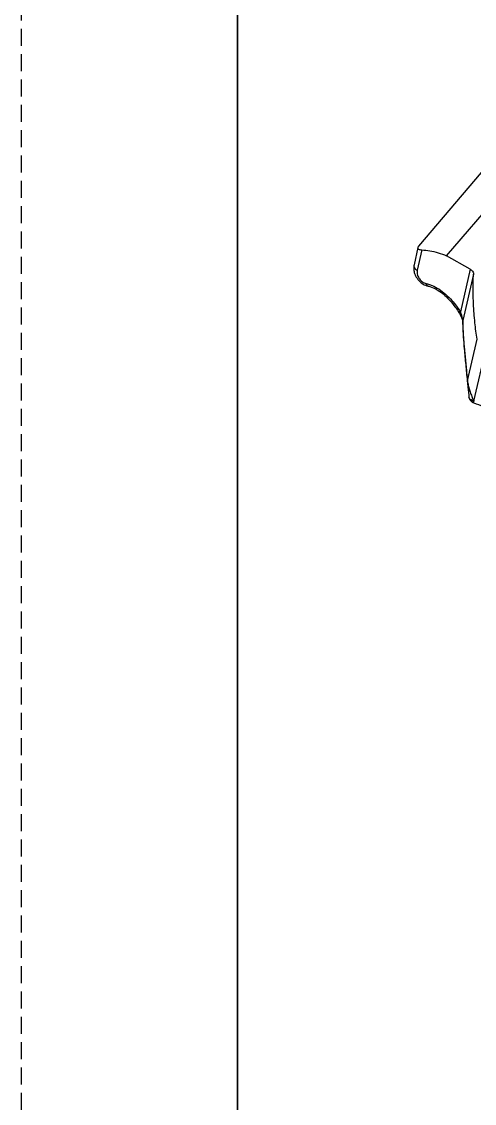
# Model space of a CAD drawing. Header units: inches. Extents: x 164842 to 166038, y -53074 to -52229.
# Drawn here: x 164842 to 164868.8, y -53024.6 to -52960.5 of the extents above; entities that cross this region are included whole.
import ezdxf

# ---------------------------------------------------------------- set-up
doc = ezdxf.new("R2010")
doc.units = ezdxf.units.IN
doc.header["$LTSCALE"] = 2
doc.header["$MEASUREMENT"] = 0
doc.linetypes.add('DASHED', pattern=[0.75, 0.5, -0.25])
doc.layers.get('0').update_dxf_attribs({"linetype": 'CONTINUOUS'})
doc.layers.add('A', color=7, linetype='CONTINUOUS')

msp = doc.modelspace()

# ---------------------------------------------------------------- linework, layer by layer
at = {"color": 7, "linetype": 'Continuous'}
for p, q in [((164865.526, -52973.82), (164869.588, -52969.07)), ((164867.181, -52974.393), (164871.602, -52969.223)), ((164865.479, -52973.903), (164865.25, -52974.918)), ((164865.709, -52974.042), (164865.437, -52975.251)), ((164868.575, -52975.178), (164867.181, -52974.393)), ((164868.575, -52975.178), (164867.993, -52977.701)), ((164868.768, -52975.469), (164868.131, -52978.228)), ((164866.079, -52976.183), (164866.079, -52976.183)), ((164867.862, -52977.682), (164867.862, -52977.681)), ((164868.126, -52978.274), (164868.127, -52978.282)), ((164868.131, -52978.228), (164868.127, -52978.282)), ((164868.127, -52978.282), (164868.127, -52978.282)), ((164868.164, -52979.194), (164868.164, -52979.195)), ((164868.408, -52981.789), (164868.981, -52979.325)), ((164868.793, -52982.992), (164869.518, -52979.887)), ((164868.754, -52983.082), (164868.754, -52983.083)), ((164868.754, -52983.083), (164868.784, -52983.094)), ((164868.784, -52983.094), (164868.784, -52983.094))]:
    msp.add_line(p, q, dxfattribs=at)
for points, start_tangent, end_tangent in [([(164865.526, -52973.82), (164865.484, -52973.888), (164865.479, -52973.904)], (-0.64989, -0.760028), (-0.214445, -0.976736)), ([(164865.479, -52973.904), (164865.479, -52973.948), (164865.514, -52973.995)], (-0.214445, -0.976736), (0.794043, -0.607862)), ([(164865.514, -52973.995), (164865.59, -52974.027), (164865.709, -52974.042)], (0.794043, -0.607862), (0.999652, -0.026376)), ([(164865.709, -52974.042), (164866.182, -52974.09), (164866.676, -52974.207), (164867.181, -52974.393)], (0.999652, -0.026376), (0.918634, -0.395109)), ([(164865.251, -52974.916), (164865.237, -52975.238)], (-0.22619, -0.974083), (0.131138, -0.991364)), ([(164865.25, -52974.917), (164865.246, -52974.995), (164865.247, -52974.998)], (-0.224369, -0.974504), (0.130674, -0.991425)), ([(164865.247, -52974.998), (164865.276, -52975.091), (164865.341, -52975.182), (164865.437, -52975.25)], (0.130674, -0.991425), (0.862054, -0.506817)), ([(164868.575, -52975.178), (164868.681, -52975.259), (164868.748, -52975.361), (164868.768, -52975.469)], (0.871268, -0.490808), (-0.045273, -0.998975)), ([(164865.237, -52975.238), (164865.249, -52975.308)], (0.131138, -0.991364), (0.200239, -0.979747)), ([(164865.249, -52975.308), (164865.341, -52975.575), (164865.534, -52975.856), (164865.789, -52976.065)], (0.200239, -0.979747), (0.856919, -0.515451)), ([(164865.437, -52975.251), (164865.427, -52975.391), (164865.453, -52975.529), (164865.506, -52975.655), (164865.575, -52975.764), (164865.656, -52975.856), (164865.747, -52975.932), (164865.85, -52975.993)], (-0.220854, -0.975307), (0.90503, -0.425348)), ([(164868.806, -52977.782), (164868.78, -52977.397), (164868.749, -52976.433), (164868.768, -52975.469)], (-0.075981, 0.997109), (0.04535, 0.998971)), ([(164865.789, -52976.065), (164866.079, -52976.183)], (0.856919, -0.515451), (0.97489, -0.222687)), ([(164865.85, -52975.993), (164865.964, -52976.033)], (0.90503, -0.425348), (0.974615, -0.223887)), ([(164865.964, -52976.033), (164866.115, -52976.073)], (0.974597, -0.223964), (0.954478, -0.298283)), ([(164865.964, -52976.033), (164865.998, -52976.119), (164866.049, -52976.172), (164866.079, -52976.183)], (0.231257, -0.972893), (0.97411, -0.226076)), ([(164866.079, -52976.183), (164866.185, -52976.211)], (0.974401, -0.224817), (0.957054, -0.289909)), ([(164866.115, -52976.073), (164866.315, -52976.147)], (0.954478, -0.298283), (0.922045, -0.387082)), ([(164866.185, -52976.211), (164866.568, -52976.375), (164866.969, -52976.648), (164867.348, -52977.011), (164867.694, -52977.438)], (0.957054, -0.289909), (0.587575, -0.80917)), ([(164866.315, -52976.147), (164866.711, -52976.356), (164867.122, -52976.666), (164867.487, -52977.032), (164867.769, -52977.381)], (0.922045, -0.387082), (0.597546, -0.801835)), ([(164867.694, -52977.438), (164867.862, -52977.681)], (0.587575, -0.80917), (0.550865, -0.834594)), ([(164867.769, -52977.381), (164867.943, -52977.625)], (0.597546, -0.801835), (0.560966, -0.827839)), ([(164867.862, -52977.682), (164867.866, -52977.686), (164867.944, -52977.815)], (0.550813, -0.834629), (0.493718, -0.869622)), ([(164867.993, -52977.701), (164867.916, -52977.708), (164867.868, -52977.688), (164867.863, -52977.681)], (-0.977255, -0.212069), (-0.517412, 0.855736)), ([(164867.943, -52977.625), (164867.993, -52977.701)], (0.560966, -0.827839), (0.550841, -0.83461)), ([(164867.993, -52977.701), (164868.026, -52977.803)], (0.322507, -0.946567), (0.299375, -0.954136)), ([(164867.944, -52977.815), (164868.012, -52977.944)], (0.493718, -0.869622), (0.435861, -0.900014)), ([(164868.012, -52977.944), (164868.042, -52978.009)], (0.435861, -0.900014), (0.403657, -0.91491)), ([(164868.026, -52977.803), (164868.055, -52977.897)], (0.299375, -0.954136), (0.278351, -0.96048)), ([(164868.079, -52977.983), (164868.05, -52978), (164868.042, -52978.009)], (-0.871875, -0.489729), (0.333357, -0.942801)), ([(164868.042, -52978.009), (164868.077, -52978.095)], (0.407743, -0.913097), (0.337353, -0.941378)), ([(164868.055, -52977.897), (164868.079, -52977.983)], (0.278351, -0.96048), (0.258883, -0.965909)), ([(164868.077, -52978.095), (164868.111, -52978.2)], (0.337353, -0.941378), (0.29258, -0.956241)), ([(164868.079, -52977.983), (164868.1, -52978.066), (164868.116, -52978.138), (164868.126, -52978.193)], (0.258994, -0.965879), (0.170877, -0.985292)), ([(164868.111, -52978.2), (164868.125, -52978.265)], (0.29258, -0.956241), (0.100428, -0.994944)), ([(164868.125, -52978.265), (164868.126, -52978.275)], (0.100428, -0.994944), (0.097086, -0.995276)), ([(164868.126, -52978.193), (164868.131, -52978.228)], (0.170877, -0.985292), (0.113209, -0.993571)), ([(164868.127, -52978.282), (164868.133, -52978.547), (164868.152, -52978.974)], (0.010786, -0.999942), (0.054455, -0.998516)), ([(164868.131, -52978.228), (164868.133, -52978.344), (164868.136, -52978.469)], (0.008789, -0.999961), (0.030966, -0.99952)), ([(164868.981, -52979.325), (164868.858, -52978.362), (164868.806, -52977.782)], (-0.148507, 0.988911), (-0.075981, 0.997109)), ([(164868.136, -52978.469), (164868.141, -52978.606), (164868.148, -52978.76), (164868.157, -52978.935)], (0.030966, -0.99952), (0.054149, -0.998533)), ([(164868.152, -52978.974), (164868.164, -52979.195)], (0.054455, -0.998516), (0.061126, -0.99813)), ([(164868.157, -52978.935), (164868.168, -52979.135)], (0.054149, -0.998533), (0.060586, -0.998163)), ([(164868.168, -52979.135), (164868.164, -52979.181), (164868.164, -52979.194)], (-0.183348, -0.983048), (0.058076, -0.998312)), ([(164868.164, -52979.194), (164868.219, -52979.904), (164868.309, -52980.838), (164868.399, -52981.79)], (0.060758, -0.998153), (0.095043, -0.995473)), ([(164868.168, -52979.135), (164868.172, -52979.194)], (0.060378, -0.998176), (0.063666, -0.997971)), ([(164868.172, -52979.194), (164868.19, -52979.454)], (0.063666, -0.997971), (0.075993, -0.997108)), ([(164868.19, -52979.454), (164868.221, -52979.825), (164868.258, -52980.228), (164868.298, -52980.638), (164868.338, -52981.041), (164868.375, -52981.429), (164868.408, -52981.789)], (0.075993, -0.997108), (0.094579, -0.995517)), ([(164868.399, -52981.79), (164868.403, -52981.831)], (0.095043, -0.995473), (0.095362, -0.995443)), ([(164868.409, -52981.789), (164868.405, -52981.805), (164868.403, -52981.821), (164868.403, -52981.831)], (-0.359875, -0.933001), (0.09124, -0.995829)), ([(164868.404, -52981.837), (164868.412, -52981.916)], (0.093453, -0.995624), (0.109355, -0.994003)), ([(164868.408, -52981.789), (164868.433, -52981.924)], (0.116299, -0.993214), (0.204008, -0.978969)), ([(164868.412, -52981.916), (164868.422, -52982.008)], (0.109355, -0.994003), (0.112985, -0.993597)), ([(164868.422, -52982.008), (164868.433, -52982.101), (164868.444, -52982.199), (164868.456, -52982.302), (164868.467, -52982.407), (164868.479, -52982.515), (164868.491, -52982.627), (164868.504, -52982.742)], (0.112985, -0.993597), (0.106912, -0.994268)), ([(164868.433, -52981.924), (164868.463, -52982.063)], (0.204008, -0.978969), (0.233161, -0.972438)), ([(164868.463, -52982.063), (164868.498, -52982.193), (164868.537, -52982.324), (164868.578, -52982.455)], (0.233161, -0.972438), (0.303556, -0.952814)), ([(164868.504, -52982.751), (164868.554, -52982.908)], (0.102757, -0.994706), (0.492645, -0.870231)), ([(164868.628, -52982.929), (164868.538, -52982.844), (164868.504, -52982.752)], (-0.856632, 0.515927), (-0.108124, 0.994137)), ([(164868.578, -52982.455), (164868.621, -52982.586), (164868.665, -52982.716), (164868.711, -52982.848)], (0.303556, -0.952814), (0.338218, -0.941068)), ([(164868.711, -52982.848), (164868.759, -52982.98)], (0.338218, -0.941068), (0.348141, -0.937442)), ([(164868.554, -52982.908), (164868.666, -52983.034), (164868.713, -52983.063)], (0.492645, -0.870231), (0.879372, -0.476136)), ([(164868.759, -52982.98), (164868.628, -52982.929)], (-0.971504, 0.237023), (-0.856632, 0.515927)), ([(164868.713, -52983.063), (164868.751, -52983.082)], (0.879372, -0.476136), (0.924944, -0.380103)), ([(164868.759, -52982.98), (164868.748, -52983.072), (164868.754, -52983.073)], (-0.220367, -0.975417), (0.999053, -0.04351)), ([(164868.779, -52983.084), (164868.793, -52982.992)], (-0.986812, 0.161868), (0.234456, 0.972127)), ([(164868.776, -52982.986), (164868.759, -52982.98)], (-0.9345, 0.355963), (-0.928266, 0.371916)), ([(164868.793, -52982.992), (164868.776, -52982.986)], (-0.940352, 0.340203), (-0.9345, 0.355963)), ([(164868.783, -52983.094), (164869.348, -52983.328), (164870.03, -52983.726), (164870.54, -52984.182), (164870.752, -52984.443)], (0.939746, -0.341873), (0.583722, -0.811953)), ([(164868.822, -52983.003), (164868.793, -52982.992)], (-0.938358, 0.345666), (-0.939743, 0.341882))]:
    msp.add_spline(points, degree=3, dxfattribs=dict(at, start_tangent=start_tangent, end_tangent=end_tangent))
at = {"layer": 'A', "linetype": 'DASHED'}
msp.add_line((164842.016, -53074.46), (164842.016, -52228.685), dxfattribs=at)
at = {"layer": 'A'}
msp.add_line((164854.788, -53061.688), (164854.788, -52241.457), dxfattribs=at)
msp.add_lwpolyline([(164854.788, -53061.688), (165067.553, -53061.688), (165067.553, -52793.857), (164854.788, -52793.857)], close=True, dxfattribs=at)

doc.saveas('drawing.dxf')
